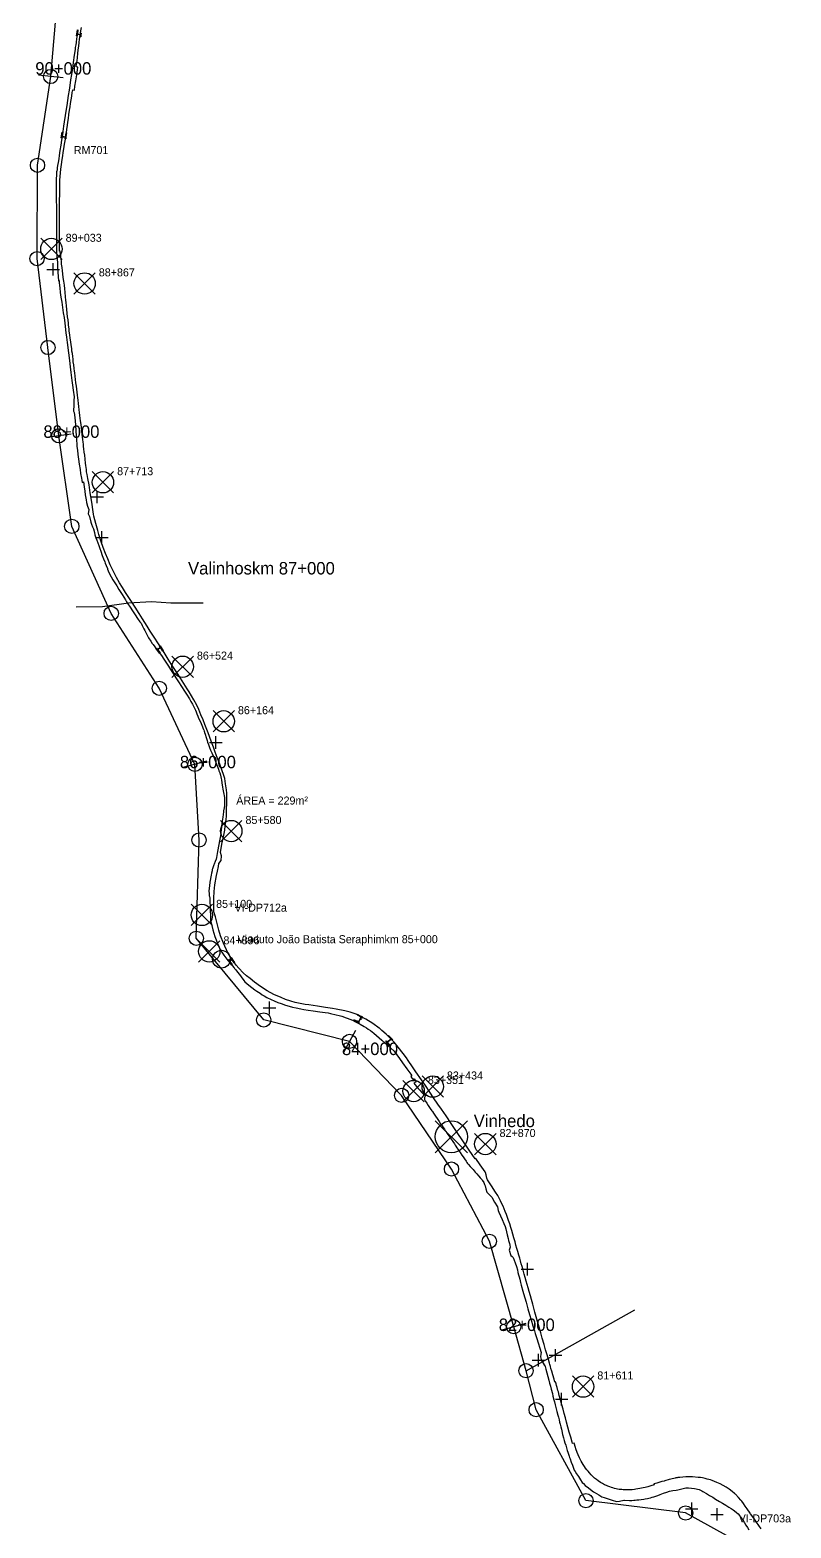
# Model space of a CAD drawing. Header units: metres. Extents: x 286341 to 332373, y 7396700 to 7466215.
# Drawn here: x 295968 to 300244, y 7449341 to 7457762 of the extents above; entities that cross this region are included whole.
import ezdxf

# ---------------------------------------------------------------- set-up
doc = ezdxf.new("R2010")
doc.units = ezdxf.units.M
for name, color, linetype in [('00-EIXO-TIC-RODAPE', 1, 'Continuous'), ('01-ESTACAS-MARCACAO', 3, 'Continuous'), ('02-TRECHOS-DIVISAO', 3, 'Continuous'), ('04-ESTACOES-TIM', 6, 'Continuous'), ('07-OBRAS-DE-ARTE', 30, 'Continuous'), ('08-VIADUTOS-NOMES', 30, 'Continuous'), ('09-PASSARELAS', 4, 'Continuous'), ('10-DRENAGEM-BUEIROS', 5, 'Continuous'), ('11-LIMITE-MUNICIPIOS', 8, 'Continuous'), ('12-FAIXA-DOMINIO', 9, 'Continuous'), ('13-DESAPROPRIACAO', 2, 'Continuous'), ('14-TIC-EIXO-REFERENCIA', 1, 'Continuous')]:
    doc.layers.add(name, color=color, linetype=linetype)

msp = doc.modelspace()

# ---------------------------------------------------------------- linework, layer by layer
at = {"layer": '00-EIXO-TIC-RODAPE'}
msp.add_lwpolyline([(299952.9, 7449258.8), (299652, 7449425.2), (299091.9, 7449494.5), (298812, 7450005.8), (298755.1, 7450224.8), (298755.1, 7450224.8), (298686.1, 7450472), (298549.6, 7450952.8), (298336.4, 7451358.5), (298056.3, 7451772.6), (297763.1, 7452076.1), (297281.1, 7452197), (296902.6, 7452656), (296918, 7453208.3), (296894.9, 7453633.7), (296694.3, 7454061.3), (296424.6, 7454482.2), (296203, 7454971.6), (296130.3, 7455480.5), (296069, 7455976.7), (296008.1, 7456476.6), (296010.2, 7457001.3), (296084.8, 7457500.3), (296122.7, 7457938.9)], dxfattribs=at)
at = {"layer": '01-ESTACAS-MARCACAO'}
for p, q in [((296154.3, 7457492), (296015.3, 7457508.6)), ((296199.7, 7455489.7), (296060.9, 7455471.2)), ((296962.6, 7453651.5), (296827.2, 7453616)), ((297796.7, 7452137.5), (297729.4, 7452014.7)), ((298753.5, 7450491), (298618.7, 7450453))]:
    msp.add_line(p, q, dxfattribs=at)
at = {"layer": '02-TRECHOS-DIVISAO'}
msp.add_line((298755.1, 7450224.8), (299365.6, 7450567.2), dxfattribs=at)
at = {"layer": '04-ESTACOES-TIM'}
for p, q in [((298245.5, 7451450.2), (298425.5, 7451630.2)), ((298245.5, 7451630.2), (298425.5, 7451450.2))]:
    msp.add_line(p, q, dxfattribs=at)
msp.add_circle((298335.5, 7451540.2), 90, dxfattribs=at)
at = {"layer": '07-OBRAS-DE-ARTE'}
for p, q in [((296028.5, 7456471.3), (296148.5, 7456591.3)), ((296028.5, 7456591.3), (296148.5, 7456471.3)), ((296214.8, 7456276.7), (296334.8, 7456396.7)), ((296214.8, 7456396.7), (296334.8, 7456276.7)), ((296317.9, 7455159.1), (296437.9, 7455279.1)), ((296317.9, 7455279.1), (296437.9, 7455159.1)), ((296766, 7454122.5), (296886, 7454242.5)), ((296766, 7454242.5), (296886, 7454122.5)), ((296996.5, 7453815.5), (297116.5, 7453935.5)), ((296996.5, 7453935.5), (297116.5, 7453815.5)), ((297038.9, 7453198.6), (297158.9, 7453318.6)), ((297038.9, 7453318.6), (297158.9, 7453198.6)), ((296873.8, 7452726.9), (296993.8, 7452846.9)), ((296873.8, 7452846.9), (296993.8, 7452726.9)), ((296915.2, 7452522.1), (297035.2, 7452642.1)), ((296915.2, 7452642.1), (297035.2, 7452522.1)), ((298170.8, 7451762.2), (298290.8, 7451882.2)), ((298170.8, 7451882.2), (298290.8, 7451762.2)), ((298063.8, 7451736.9), (298183.8, 7451856.9)), ((298063.8, 7451856.9), (298183.8, 7451736.9)), ((298466.5, 7451438.8), (298586.5, 7451558.8)), ((298466.5, 7451558.8), (298586.5, 7451438.8)), ((299015.8, 7450075.8), (299135.8, 7450195.8)), ((299015.8, 7450195.8), (299135.8, 7450075.8))]:
    msp.add_line(p, q, dxfattribs=at)
for centre in [(296088.5, 7456531.3), (296274.8, 7456336.7), (296377.9, 7455219.1), (296826, 7454182.5), (297056.5, 7453875.5), (297098.9, 7453258.6), (296933.8, 7452786.9), (296975.2, 7452582.1), (298230.8, 7451822.2), (298123.8, 7451796.9), (298526.5, 7451498.8), (299075.8, 7450135.8)]:
    msp.add_circle(centre, 60, dxfattribs=at)
at = {"layer": '08-VIADUTOS-NOMES'}
msp.add_circle((297043.7, 7452538.2), 50, dxfattribs=at)
at = {"layer": '09-PASSARELAS'}
for points in [[(296251.6, 7457733.7), (296234, 7457736), (296232.9, 7457728.2), (296229.6, 7457728.6), (296234.3, 7457761.9)], [(296234.3, 7457761.9), (296237.1, 7457761.5), (296233.8, 7457738.2), (296254.7, 7457735.4)], [(296254.7, 7457735.4), (296233.8, 7457738.2)], [(296252.9, 7457723.5), (296251.3, 7457723.7), (296251.4, 7457724.2), (296252.6, 7457733.1), (296252.7, 7457733.5), (296254.2, 7457733.3), (296254.2, 7457732.9), (296252.9, 7457724)], [(296254.7, 7457735.4), (296251.4, 7457735.9), (296252.5, 7457743.8), (296255.8, 7457743.3), (296254.7, 7457735.4)], [(296254.9, 7457737), (296251.6, 7457737.5)], [(296255.5, 7457740.8), (296252.1, 7457741.3)], [(296253.2, 7457737.3), (296253.7, 7457741)], [(296253.3, 7457737.2), (296253.9, 7457741)], [(296148.9, 7457187.7), (296148.9, 7457187.7), (296148.9, 7457187.7), (296151.7, 7457187.3), (296148.1, 7457164), (296167, 7457161.2), (296170.5, 7457184.5), (296173.3, 7457184), (296169.8, 7457160.7), (296170.3, 7457158), (296169.1, 7457150.1), (296169.1, 7457150.1), (296169.1, 7457150.1), (296165.8, 7457150.6), (296167, 7457158.5), (296148.3, 7457161.3), (296147.2, 7457154.3), (296143.9, 7457154.9), (296148.9, 7457187.7)], [(296148.1, 7457164), (296167, 7457161.2)], [(296148.3, 7457161.3), (296166.6, 7457158.5)], [(296675.7, 7454285.8), (296678.3, 7454287.8), (296683.2, 7454281.6), (296700.8, 7454291.2), (296696.6, 7454298), (296699.4, 7454299.8), (296717.2, 7454271.2), (296714.8, 7454269.7), (296714.8, 7454269.7), (296714.8, 7454269.7), (296702.3, 7454289.7), (296684.2, 7454279.7), (296698.9, 7454261.3), (296696.6, 7454259.5), (296696.6, 7454259.5), (296696.6, 7454259.5), (296675.7, 7454285.8)], [(296683.2, 7454281.6), (296700.8, 7454291.2)], [(296684.2, 7454279.7), (296702.3, 7454289.7)], [(297081.4, 7452534.4), (297084.1, 7452536.4), (297088.8, 7452529.9), (297100.9, 7452538.8), (297096.3, 7452545.3), (297099.1, 7452547.2), (297103.6, 7452540.7), (297104.3, 7452538.8), (297118, 7452519.6), (297115.7, 7452518), (297115.7, 7452518), (297115.7, 7452518), (297115.7, 7452518), (297102, 7452537.2), (297089.6, 7452527.9), (297103.6, 7452509), (297103.6, 7452509), (297103.6, 7452509), (297101.3, 7452507.3), (297087.3, 7452526.2), (297081.4, 7452534.4)], [(297088.8, 7452529.9), (297100.6, 7452538.6)], [(297089.6, 7452527.9), (297102, 7452537.2)], [(297806.8, 7452224.9), (297827.9, 7452214.3), (297823.3, 7452205.5), (297825, 7452204.5), (297829.7, 7452212.9), (297836.9, 7452209.6), (297838.2, 7452212.6), (297831, 7452216), (297829.1, 7452216.8), (297808.1, 7452227.5), (297808.1, 7452227.5), (297808.1, 7452227.5), (297806.8, 7452224.9)], [(297814.3, 7452188.2), (297810.6, 7452189.9), (297809.5, 7452187.6), (297788.1, 7452197.4), (297787, 7452194.8), (297787, 7452194.8), (297787, 7452194.8), (297817.5, 7452180.8), (297818.9, 7452183.8), (297813.3, 7452186.4), (297814.3, 7452188.2)], [(297813, 7452181.3), (297824.3, 7452202.9), (297829.3, 7452199.8), (297829.3, 7452199.8), (297829.3, 7452199.8), (297829.3, 7452199.8), (297829.3, 7452199.8), (297829.3, 7452199.8), (297829.3, 7452199.8), (297831.2, 7452203.4), (297825.6, 7452206.9), (297824.5, 7452205.2), (297828, 7452203), (297827.9, 7452202.7), (297823.3, 7452205.5), (297811.2, 7452182.3), (297813, 7452181.3)], [(297967.6, 7452076.8), (297970.2, 7452078.8), (297975.1, 7452072.6), (297997, 7452090.9), (297997, 7452090.9), (297980.6, 7452107.8), (297982.6, 7452109.8), (297982.6, 7452109.8), (298005.7, 7452086), (298003.3, 7452083.7), (297997.8, 7452089.4), (297975.8, 7452071), (297990.3, 7452052.5), (297988.1, 7452050.7), (297988.1, 7452050.7), (297988.1, 7452050.7), (297967.6, 7452076.8)], [(297975.1, 7452072.6), (297997, 7452090.9)], [(297975.8, 7452071), (297997.8, 7452089.4)]]:
    msp.add_lwpolyline(points, dxfattribs=at)
at = {"layer": '10-DRENAGEM-BUEIROS'}
for points in [[(296098.6, 7456380.9), (296098.6, 7456450.9)], [(296063.6, 7456415.9), (296133.6, 7456415.9)], [(296345.7, 7455102), (296345.7, 7455172)], [(296310.7, 7455137), (296380.7, 7455137)], [(296337.1, 7454909.3), (296407.1, 7454909.3)], [(296372.1, 7454874.3), (296372.1, 7454944.3)], [(296977.2, 7453756.2), (297047.2, 7453756.2)], [(297012.2, 7453721.2), (297012.2, 7453791.2)], [(297313.6, 7452230.2), (297313.6, 7452300.2)], [(297278.6, 7452265.2), (297348.6, 7452265.2)], [(298727.8, 7450796), (298797.8, 7450796)], [(298762.8, 7450761), (298762.8, 7450831)], [(298789.9, 7450284.2), (298859.9, 7450284.2)], [(298824.9, 7450249.2), (298824.9, 7450319.2)], [(298886, 7450312), (298956, 7450312)], [(298921, 7450277), (298921, 7450347)], [(298920.3, 7450065), (298990.3, 7450065)], [(298955.3, 7450030), (298955.3, 7450100)], [(299651.3, 7449448.9), (299721.3, 7449448.9)], [(299686.3, 7449413.9), (299686.3, 7449483.9)], [(299828.2, 7449382.1), (299828.2, 7449452.1)], [(299793.2, 7449417.1), (299863.2, 7449417.1)]]:
    msp.add_lwpolyline(points, dxfattribs=at)
at = {"layer": '11-LIMITE-MUNICIPIOS'}
msp.add_lwpolyline([(296228, 7454519.8), (296375.2, 7454521.1), (296521.3, 7454541.3), (296650.6, 7454549.8), (296759.4, 7454542.5), (296859.5, 7454542.5), (296942, 7454542.5)], dxfattribs=at)
at = {"layer": '12-FAIXA-DOMINIO'}
for points in [[(298889, 7450259.6), (298886.7, 7450267.4), (298880.6, 7450288.4), (298873.2, 7450314.8), (298865.4, 7450342.2), (298856.5, 7450373.2), (298846.5, 7450407.3), (298838.2, 7450437.3), (298828.9, 7450470.6), (298820.2, 7450501.2), (298812.7, 7450528.5), (298805.6, 7450553.4), (298798.8, 7450577.3), (298792.6, 7450599.7), (298785.3, 7450625.1), (298779.8, 7450645.1), (298772.6, 7450670.1), (298766.8, 7450691.5), (298761.8, 7450708.9), (298756.3, 7450728), (298750.3, 7450749.1), (298745, 7450767.7), (298738.8, 7450790.7), (298733.2, 7450810.3), (298728.8, 7450825.6), (298724.2, 7450842), (298719.6, 7450857.6), (298715.2, 7450873.7), (298709.3, 7450894.5), (298704.4, 7450912), (298698.7, 7450930.8), (298693.5, 7450949.9), (298687.2, 7450971.8), (298681.4, 7450992.1), (298675.3, 7451013.4), (298670.2, 7451030.1), (298664, 7451050), (298657.4, 7451069.8), (298651.2, 7451086.7), (298645.5, 7451102.2), (298638.1, 7451120.5), (298632.3, 7451134.2), (298626, 7451149.2), (298619.4, 7451163.5), (298611.9, 7451179.6), (298604, 7451195.6), (298597.4, 7451209), (298584.3, 7451228.5), (298569.9, 7451250.2), (298564.6, 7451257.8), (298556.7, 7451269.5), (298545.5, 7451286.5), (298538.1, 7451297.3), (298535.5, 7451307.4), (298530.5, 7451326.7), (298527, 7451339.8), (298525.9, 7451342.6), (298498, 7451382.3), (298473.7, 7451418.3), (298469.4, 7451416.1), (298436.2, 7451464.8), (298396.8, 7451523.1), (298372.1, 7451558.8), (298335.2, 7451613.9), (298305.7, 7451657.3), (298279.8, 7451695.1), (298260.5, 7451723.9), (298236, 7451759.1), (298215.2, 7451790.6), (298189.8, 7451828.7), (298167.3, 7451860.4), (298136.4, 7451905.6), (298118, 7451933), (298093.6, 7451968.9), (298083, 7451983.1), (298064.3, 7452008.9), (298037.7, 7452043.8), (298013.7, 7452071.4), (297997.9, 7452089.3), (297969.1, 7452116.2), (297945.2, 7452137.1), (297932.9, 7452147.8), (297929.5, 7452151), (297894.4, 7452176.6), (297855.1, 7452201.7), (297827, 7452216.1), (297800, 7452230), (297767.6, 7452239.8), (297736.7, 7452247.6), (297688.5, 7452258.2), (297668.1, 7452262), (297627.8, 7452267.6), (297584.4, 7452274.1), (297534.6, 7452281.5), (297514.8, 7452283.9), (297486.9, 7452288.7), (297458.3, 7452295.7), (297433.3, 7452302.1), (297404.7, 7452311.9), (297379.2, 7452322.1), (297339, 7452340.1), (297300.8, 7452361.2), (297263.4, 7452384.4), (297229.9, 7452409.3), (297204.8, 7452429.2), (297184.8, 7452444), (297166.2, 7452461.2), (297141.5, 7452487.4), (297126.4, 7452505.1), (297100, 7452541.4), (297080, 7452574.4), (297054.5, 7452628.4), (297038.6, 7452670), (297028.8, 7452700.6), (297009.8, 7452776.8), (297005.3, 7452794.2), (297000.6, 7452804.3), (297001.2, 7452880.5), (297002.7, 7452918.5), (297006.5, 7452955.6), (297015.3, 7453009.5), (297021.7, 7453032.8), (297021.7, 7453032.8), (297027, 7453058.6), (297029.9, 7453075.7), (297041.8, 7453093.3), (297044.2, 7453119.1), (297039, 7453138.7), (297046.6, 7453184.1), (297056.6, 7453235.9), (297062.2, 7453264.2), (297065.4, 7453288.9), (297070.6, 7453323.6), (297072.3, 7453341.6), (297073, 7453375.1), (297074.4, 7453420.1), (297073.5, 7453448.1), (297073.4, 7453471.4), (297071.4, 7453489.7), (297066.6, 7453523.3), (297062.5, 7453554.3), (297061.2, 7453560), (297057.9, 7453571.8), (297046.3, 7453602.4), (297034.5, 7453634.9), (297020, 7453672.8), (297009.3, 7453701.5), (296999.2, 7453729.6), (296988.5, 7453758.3), (296977, 7453789.5), (296968.9, 7453810), (296961.5, 7453829), (296949.9, 7453857.9), (296940.5, 7453883), (296928.8, 7453912.5), (296916.4, 7453942.4), (296904.8, 7453966.9), (296889.2, 7453996.9), (296876.5, 7454017.9), (296862.5, 7454041.3), (296851.4, 7454058.9), (296832.7, 7454087.6), (296812.9, 7454118.3), (296796.3, 7454144.8), (296781.6, 7454167.2), (296763.7, 7454195.3), (296744.5, 7454225.3), (296715.9, 7454270.9), (296689.5, 7454311.8), (296665.6, 7454349.1), (296643.9, 7454382.4), (296626, 7454410.6), (296599.9, 7454451.6), (296581.1, 7454481.1), (296558.7, 7454516.3), (296537.7, 7454548.7), (296523, 7454572), (296504.4, 7454600.4), (296487.5, 7454627), (296471.1, 7454653.8), (296454.1, 7454683.7), (296442.5, 7454706.6), (296427.8, 7454736), (296419.4, 7454754.8), (296404.6, 7454788.6), (296391.9, 7454819.7), (296379.8, 7454852.4), (296367.5, 7454885.1), (296361.9, 7454901.4), (296354.1, 7454926), (296348.5, 7454948.3), (296338.7, 7454986.7), (296327.5, 7455029.6), (296325, 7455040.5), (296321.2, 7455067), (296316.7, 7455093.5), (296313.5, 7455118.2), (296307.2, 7455159.3), (296305, 7455175.8), (296300.2, 7455204.5), (296293.6, 7455240), (296288.5, 7455262.4), (296286.1, 7455278.9), (296284.8, 7455290.3), (296282.2, 7455312.7), (296280.4, 7455327.3), (296277.8, 7455348.6), (296275.5, 7455371.1), (296273.3, 7455389.3), (296271, 7455408), (296269.4, 7455420), (296268, 7455433.4), (296266.4, 7455445.3), (296264.8, 7455459.7), (296263.3, 7455473.7), (296261.6, 7455488.5), (296259.1, 7455508.1), (296256.8, 7455526.7), (296254.8, 7455543.5), (296252.6, 7455563.8), (296250.7, 7455579.7), (296249, 7455595.3), (296246.8, 7455611.3), (296245, 7455626.3), (296242.8, 7455645.4), (296240.7, 7455662.2), (296238.6, 7455680.5), (296236.9, 7455693.8), (296235.1, 7455708.8), (296233, 7455725.1), (296231.1, 7455742.2), (296228.9, 7455758.9), (296226.6, 7455777.7), (296224.5, 7455796.1), (296222.1, 7455816.2), (296219.7, 7455834.8), (296218.6, 7455843), (296216.6, 7455859.4), (296213.6, 7455880.3), (296211.6, 7455896.3), (296209.9, 7455911.5), (296208, 7455926.9), (296206.2, 7455943), (296204.2, 7455957), (296202.4, 7455971.6), (296200.1, 7455991.5), (296198, 7456008.8), (296194, 7456029.2), (296191.9, 7456047.9), (296190.7, 7456057.9), (296189.1, 7456070.1), (296187.7, 7456079.6), (296186.2, 7456093.2), (296185.2, 7456102), (296183.8, 7456111.8), (296181.8, 7456132.5), (296179.8, 7456148.9), (296177.6, 7456170.5), (296175.2, 7456190), (296173, 7456210.5), (296170.7, 7456229.4), (296168.7, 7456243.9), (296167.6, 7456262.6), (296165.3, 7456287.9), (296163.7, 7456306.7), (296161.7, 7456326.8), (296159.1, 7456350.3), (296155.4, 7456369.8), (296152.5, 7456390.4), (296150.5, 7456407.8), (296148.2, 7456425.8), (296146.1, 7456444.6), (296144.6, 7456461.9), (296142.3, 7456485.6), (296141.1, 7456499.5), (296139.3, 7456498.8), (296137.1, 7456519.2), (296133.5, 7456519.1), (296133.4, 7456544), (296133.6, 7456575.6), (296133.6, 7456591.3), (296133.8, 7456613.5), (296133.8, 7456629.2), (296133.7, 7456652.8), (296134.2, 7456677), (296134.5, 7456696.2), (296134.3, 7456716.6), (296134.3, 7456740), (296134.5, 7456766), (296134.8, 7456791.8), (296134.7, 7456809.4), (296135, 7456833.6), (296135, 7456858.5), (296135.2, 7456882.4), (296135.1, 7456902.2), (296135, 7456917.2), (296137.1, 7456938.4), (296139.3, 7456959.2), (296141.7, 7456980.2), (296145.4, 7457005.9), (296149.3, 7457033.2), (296152.8, 7457055.2), (296155.3, 7457072.5), (296158.6, 7457093.7), (296162.5, 7457120.5), (296166.8, 7457148.4), (296169.7, 7457167.7), (296172.5, 7457186.2), (296175.1, 7457203), (296178.4, 7457226.7), (296180.7, 7457243.7), (296184.1, 7457264.7), (296187, 7457287.6), (296190.7, 7457310.8), (296193.7, 7457330.2), (296196.7, 7457349.2), (296199.7, 7457369.5), (296202.8, 7457388.9), (296205.6, 7457409.6), (296208, 7457425.6), (296218, 7457424.3), (296220.8, 7457445.8), (296225.5, 7457476.5), (296230.6, 7457508.9), (296235.1, 7457537.2), (296237.4, 7457553.6), (296228.3, 7457555.2), (296230.2, 7457571.4), (296232.3, 7457589.3), (296234.5, 7457607.7), (296237.1, 7457628.8), (296239.7, 7457650.8), (296241.7, 7457670.2), (296244.2, 7457690.8), (296246.8, 7457710), (296250.3, 7457730.3), (296254, 7457757.3), (296256.8, 7457775.4)], [(296236.8, 7457762.1), (296236.7, 7457761.6), (296236.3, 7457758.9), (296232.9, 7457734), (296232, 7457728.3), (296231.6, 7457725.5), (296227.6, 7457695.5), (296227, 7457691.3), (296227, 7457691.3), (296225, 7457677.7), (296222.9, 7457664.2), (296221.5, 7457651.3), (296216.8, 7457620.3), (296210.8, 7457578.7), (296206.1, 7457545.4), (296201.1, 7457512.4), (296196.4, 7457481.1), (296191.7, 7457448.8), (296187.8, 7457423.8), (296183.3, 7457393.4), (296174.7, 7457337.4), (296169.9, 7457306.3), (296157, 7457220.7), (296152.8, 7457191.8), (296152, 7457186.3), (296148.4, 7457163.5), (296145.3, 7457142), (296140.9, 7457114.8), (296136.1, 7457083.5), (296132.1, 7457056.4), (296129.4, 7457037.6), (296126.2, 7457016.3), (296123.4, 7456999.5), (296121.2, 7456987.6), (296120.1, 7456978.2), (296118.2, 7456967.8), (296118.2, 7456967.8), (296117.9, 7456966.3), (296117.4, 7456958.5), (296116.6, 7456951), (296116.5, 7456947.1), (296116.2, 7456940.8), (296115.7, 7456930.3), (296115.7, 7456914.5), (296115.9, 7456898.5), (296115.9, 7456890.1), (296115.7, 7456859.9), (296115.8, 7456843.3), (296115.9, 7456824.8), (296116, 7456811), (296116.3, 7456762.6), (296116.4, 7456695.8), (296116.5, 7456648.2), (296116.7, 7456578.5), (296116.6, 7456534.4), (296117.8, 7456520.9), (296119.7, 7456487.3), (296121.8, 7456455.1), (296123.6, 7456423.9), (296128.1, 7456352.5), (296131.8, 7456352.8), (296132.8, 7456339.6), (296135.3, 7456312.5), (296138.5, 7456285.2), (296142, 7456259.1), (296146.6, 7456231.3), (296155.4, 7456172.3), (296159.5, 7456146.1), (296163.7, 7456113.9), (296170.4, 7456059.2), (296172.9, 7456035.4), (296176.7, 7456005.8), (296184, 7455947.1), (296189.4, 7455904.7), (296193.9, 7455868.4), (296198, 7455836.8), (296203.8, 7455790.5), (296207, 7455765.3), (296210.6, 7455737.7), (296215.5, 7455699), (296215, 7455679.4), (296214, 7455653.7), (296213.4, 7455619.5), (296216.2, 7455611.5), (296219.4, 7455583.3), (296224.5, 7455542.9), (296226.2, 7455507.3), (296228, 7455482.6), (296229.4, 7455459.9), (296231.1, 7455428.9), (296232, 7455420.9), (296234.2, 7455399.1), (296237.1, 7455374.5), (296240.5, 7455350), (296244.9, 7455321.1), (296250.2, 7455290.5), (296252.7, 7455267.9), (296256.8, 7455243.3), (296258.7, 7455231.6), (296261.4, 7455217.5), (296268.9, 7455221.7), (296272, 7455194.5), (296275.5, 7455169.9), (296277.6, 7455149.3), (296283, 7455120.2), (296286.5, 7455104.9), (296291.1, 7455085.2), (296298.3, 7455065.5), (296295.5, 7455041.9), (296301.8, 7455027.7), (296309.4, 7454995.7), (296313.8, 7454984.4), (296320.1, 7454969.6), (296324.5, 7454957.7), (296330.2, 7454937.6), (296333.3, 7454924.7), (296339, 7454907.6), (296343.9, 7454893.9), (296354.2, 7454864.8), (296361.1, 7454847), (296365.9, 7454831.8), (296372.9, 7454807.8), (296380.3, 7454789.8), (296387.8, 7454771.2), (296390.6, 7454764.6), (296396.3, 7454750.9), (296402.8, 7454734), (296404.5, 7454729.9), (296408, 7454721.3), (296417.7, 7454701.6), (296424.5, 7454688), (296433.9, 7454670.5), (296444.2, 7454653.4), (296455.2, 7454636.2), (296467.5, 7454615.7), (296486, 7454588.7), (296504.2, 7454559.3), (296511.2, 7454547), (296518.4, 7454535.5), (296531.4, 7454516.3), (296544.2, 7454496.7), (296544.2, 7454496.7), (296558.7, 7454474.1), (296572.8, 7454453.2), (296585.5, 7454435.6), (296592.4, 7454426.4), (296599.1, 7454414.6), (296607.9, 7454396), (296613, 7454386), (296623.1, 7454366.4), (296634.2, 7454345.6), (296647.5, 7454325.5), (296655.2, 7454313.2), (296659.6, 7454307.4), (296669.6, 7454294), (296681.3, 7454278.3), (296681.3, 7454278.3), (296692.4, 7454264), (296692.4, 7454264), (296706.5, 7454246.3), (296721.1, 7454224.5), (296732.3, 7454207.2), (296746.4, 7454185.5), (296758.5, 7454166.4), (296765, 7454156.1), (296775.9, 7454138.8)], [(296775.9, 7454138.8), (296782.2, 7454129.2), (296788.1, 7454120.1), (296802.7, 7454097), (296819.6, 7454070.6), (296836.6, 7454044.2), (296846.9, 7454028.1), (296863.7, 7454001.6), (296871.8, 7453987.8), (296880.4, 7453972.1), (296887.8, 7453957.2), (296897.2, 7453937.5), (296901, 7453929.1), (296906.1, 7453917), (296911.2, 7453904.8), (296915.8, 7453894.1), (296923.5, 7453876.5), (296929, 7453863.1), (296936.5, 7453845.2), (296941.7, 7453833.3), (296943.3, 7453829.5), (296944.2, 7453827.5)], [(296944.2, 7453827.5), (296947.2, 7453820.3), (296949, 7453814.3), (296949.2, 7453813.3), (296949.2, 7453813.3), (296952.3, 7453802.4), (296957.8, 7453783.9), (296962.9, 7453767.2), (296966.2, 7453757.8), (296970.3, 7453745.3), (296976.6, 7453728), (296982.3, 7453714), (296989.4, 7453697.9), (297000.8, 7453673.1), (297016.7, 7453635.5), (297026.4, 7453607), (297029.9, 7453597.4), (297034, 7453585.7), (297038.7, 7453571.9), (297043, 7453554.1), (297044.3, 7453546.2), (297046.7, 7453530.2), (297049.7, 7453505.2), (297051.4, 7453494.2), (297053.7, 7453484.6), (297057.7, 7453466.8), (297059, 7453459), (297060.1, 7453446.1), (297060.6, 7453437.2), (297060.8, 7453428.9), (297060.8, 7453414.7), (297060.3, 7453402.8), (297058.9, 7453389.3), (297056.2, 7453372.2), (297055.3, 7453366.2), (297051, 7453337.5), (297047.8, 7453313.5), (297044.2, 7453286.5), (297044.3, 7453286.4), (297043.7, 7453281.9), (297042.5, 7453266.4), (297041, 7453252.6), (297041, 7453252.6), (297040, 7453243.5), (297034.5, 7453213), (297022, 7453144.3), (297022, 7453144.3), (297016.4, 7453110.9), (297014.6, 7453099.8), (297009.3, 7453087.9), (297002.3, 7453071.9), (297001.2, 7453069.5), (296993.7, 7453046.3), (296992.4, 7453042.3), (296990.9, 7453034.7), (296988.4, 7453021.9), (296986.3, 7453010.3), (296979.1, 7452972.2), (296976.5, 7452950.8), (296973, 7452922), (296974.2, 7452906.3), (296975.8, 7452894.7), (296976.4, 7452890.9), (296976.4, 7452890.9), (296978.1, 7452880.7), (296978.9, 7452870.7), (296978.8, 7452859), (296979.8, 7452835.7), (296981.4, 7452805.6), (296982, 7452790.4), (296982.4, 7452770.8), (296982.5, 7452769.7), (296983.3, 7452760.5), (296984.7, 7452750.8), (296986.2, 7452742.9), (296995.4, 7452703), (297006.6, 7452665.6), (297013.8, 7452646.5), (297021.7, 7452627.1), (297030.5, 7452606.3), (297036.3, 7452593.8), (297045.5, 7452577.1), (297057.6, 7452560.8), (297080.7, 7452531.5), (297092.8, 7452516.8), (297103.5, 7452502.9), (297114.8, 7452489.2), (297117.2, 7452486.3), (297123.9, 7452478), (297134.4, 7452464.8), (297145.2, 7452451.4), (297154.4, 7452439.6), (297169, 7452419), (297174.4, 7452411.8), (297197.2, 7452392.4), (297214.2, 7452379.1), (297232.3, 7452365.9), (297242.3, 7452358.7), (297260.7, 7452346.6), (297273.6, 7452338.7), (297283.3, 7452332.9), (297299.8, 7452323.7), (297322.8, 7452312.3), (297339.7, 7452304.4), (297361, 7452295.5), (297379.2, 7452288.6), (297403.8, 7452279.9), (297424.4, 7452274), (297443.8, 7452268.7), (297463.3, 7452264.3), (297490.3, 7452259.2), (297506.6, 7452256.1), (297532, 7452252), (297558.6, 7452248.4), (297597.4, 7452242.7), (297625.8, 7452238.5), (297642.9, 7452236.2), (297656.2, 7452233.7), (297689.2, 7452226.2), (297704.4, 7452222.1), (297719.9, 7452217.3), (297744.2, 7452208.9), (297750.2, 7452206.7), (297765.2, 7452200.9), (297779.4, 7452194.9), (297796.3, 7452187), (297796.3, 7452187), (297808.9, 7452180.8), (297823.8, 7452172.9), (297845.3, 7452160.5), (297858.3, 7452152.5), (297858.3, 7452152.5), (297858.3, 7452152.5), (297869.1, 7452144.9), (297869.1, 7452144.9), (297869.1, 7452144.9), (297881.3, 7452136.6), (297881.3, 7452136.6), (297881.3, 7452136.6), (297881.3, 7452136.6), (297900.2, 7452121.6), (297945.8, 7452083), (297945.8, 7452083), (298014.7, 7452021.8), (298043.9, 7451979.5), (298061.1, 7451956.2), (298086.1, 7451922.3), (298114.3, 7451884.9), (298107.6, 7451880.6), (298110.8, 7451875.3), (298109, 7451874.3), (298111.4, 7451870.7), (298113.2, 7451872), (298120.4, 7451861.5), (298126.9, 7451866.2), (298138.5, 7451849.5), (298123.9, 7451841.6), (298140.4, 7451822.3), (298150, 7451811.6), (298158.8, 7451801.5), (298168.2, 7451790.9), (298173, 7451785.4), (298175.6, 7451782.5), (298176.5, 7451781.6), (298177.6, 7451780.8), (298180.1, 7451780), (298181.6, 7451779.8), (298182.9, 7451779.9), (298187.5, 7451781.2), (298189.6, 7451777.8), (298192.2, 7451774), (298190.8, 7451772.6), (298189.5, 7451770.9), (298188.2, 7451768.5), (298186.4, 7451765.1), (298185.2, 7451761.3), (298184.4, 7451757.9), (298184.1, 7451754.5), (298184.1, 7451749.3), (298184.5, 7451747.6), (298185.9, 7451745.2), (298187.9, 7451742.2), (298197.1, 7451728.5), (298205.2, 7451716.6), (298217.4, 7451699), (298226.2, 7451685.7), (298228.9, 7451681.8), (298234.6, 7451673.5), (298246.9, 7451655.5), (298255.1, 7451643.4), (298266.8, 7451626), (298275.3, 7451613.3), (298277.6, 7451610), (298283.6, 7451601.5), (298289.8, 7451592), (298296.4, 7451582.4), (298301.5, 7451574.9), (298305.8, 7451569.2), (298311, 7451561.1), (298317.9, 7451550.8), (298321.9, 7451545.1), (298328.1, 7451536.1), (298334.9, 7451526.1), (298340.1, 7451518.3), (298343.5, 7451513.3), (298352.5, 7451500), (298356.8, 7451493.7), (298361.6, 7451486.9), (298367.3, 7451478.5), (298372.7, 7451470.5), (298380.2, 7451459.4), (298385.7, 7451451.1), (298395.1, 7451437.4), (298402, 7451427.5), (298409.4, 7451416.2), (298418.4, 7451402.6), (298423.1, 7451395.5), (298426.6, 7451390.5), (298428.8, 7451387.6), (298432.3, 7451383.7), (298441.7, 7451373.1), (298457.6, 7451355.2), (298470, 7451341.1), (298478.2, 7451331.3), (298487.5, 7451320.9), (298490.2, 7451317.9), (298498.3, 7451309), (298506, 7451300.6), (298509.3, 7451295.7), (298518, 7451283.3), (298521.7, 7451272.1), (298525, 7451263.8), (298530, 7451246.6), (298534.6, 7451229), (298551, 7451212.2), (298563.6, 7451199.8), (298578.2, 7451172.9), (298594.4, 7451147), (298599.1, 7451125.1), (298602.8, 7451116.5), (298612, 7451096.1), (298621.3, 7451074.3), (298631.1, 7451051.8), (298637.7, 7451036.2), (298640.8, 7451023.2), (298645.3, 7451005.1), (298649.4, 7450989), (298654.4, 7450969.1), (298657.2, 7450956.9), (298661.5, 7450939.2), (298663.9, 7450931.3), (298666.7, 7450919.3), (298661.1, 7450901.9), (298669.6, 7450872.4), (298676.4, 7450866.6), (298683.2, 7450860.8), (298694.2, 7450830.7), (298701.7, 7450810.2), (298706.5, 7450792.4), (298710, 7450777.8), (298713.2, 7450764.4), (298714.8, 7450757.6), (298715.9, 7450753.5), (298719.5, 7450738.9), (298723.5, 7450721.1), (298727.8, 7450705.6), (298737.7, 7450671.6), (298741.5, 7450658.2), (298755.5, 7450609.4), (298765.8, 7450573.1), (298775.4, 7450541), (298784, 7450510.5), (298793.7, 7450478.2), (298802.5, 7450449.9), (298807.2, 7450434.4), (298810.9, 7450422.1), (298815.5, 7450407), (298840.9, 7450326.8), (298839.1, 7450317.5), (298836, 7450303.3), (298840.5, 7450287.7), (298842.7, 7450282.8), (298857.7, 7450257.5), (298860.6, 7450252.4)], [(298858, 7450256.8), (298862, 7450249.9)], [(298862, 7450249.9), (298862.4, 7450249.1), (298866.4, 7450234.2), (298871.7, 7450213.9), (298877.6, 7450192), (298882.8, 7450172.4), (298887.3, 7450155.8), (298892.1, 7450138.1), (298896.6, 7450120.4), (298903.1, 7450096.6), (298906.7, 7450082.2), (298911.8, 7450062.2), (298915, 7450049.4), (298919.2, 7450033.3), (298924.7, 7450011), (298928.8, 7449996.1), (298934.3, 7449975.6), (298937.2, 7449963.3), (298940.9, 7449948.7), (298944, 7449935.9), (298946.8, 7449924.9), (298950.4, 7449909.5), (298953.6, 7449896.9), (298956, 7449887), (298961, 7449866), (298965.3, 7449848.6), (298969.7, 7449832), (298973.5, 7449819.7), (298978.1, 7449805.8), (298982.9, 7449791.1), (298987.2, 7449777.3), (298990.5, 7449766.7), (298993.8, 7449756), (298997.5, 7449745.1), (299000.3, 7449736.6), (299003, 7449728.9), (299009.3, 7449711.6), (299015.9, 7449693.7), (299022.2, 7449676.9), (299025.8, 7449666.3), (299031.6, 7449657.7), (299039.6, 7449645.3), (299049.7, 7449630.2), (299061.5, 7449611.5), (299070.8, 7449597.3), (299078.2, 7449590.3), (299088.3, 7449580.5), (299105.3, 7449566.3), (299118.1, 7449556.5), (299133.7, 7449543.9), (299137.4, 7449541.6), (299163.6, 7449527), (299182, 7449516.4), (299194, 7449512.3), (299211.2, 7449506.6), (299239.4, 7449497.2), (299263.1, 7449489.1), (299280.3, 7449492.5), (299304.2, 7449497.8), (299309.2, 7449497.3), (299336.4, 7449496), (299349.9, 7449496.2), (299361.1, 7449496.8), (299367.6, 7449497.3), (299378.5, 7449498.3), (299389.9, 7449499.5), (299401.2, 7449500.9), (299416.7, 7449503.5), (299425.5, 7449505.2), (299437, 7449507.5), (299445.5, 7449509.3), (299455.1, 7449511.1), (299463.9, 7449513.3), (299472.8, 7449515.7), (299478.1, 7449517.3), (299485.2, 7449520), (299496, 7449524), (299509.4, 7449529), (299528.3, 7449536.2), (299545.4, 7449542.6), (299560.6, 7449548.2), (299580, 7449550.9), (299598.9, 7449554.1), (299608.9, 7449555.8), (299623.2, 7449559.4), (299638.6, 7449563.3), (299653.5, 7449567.4), (299667.3, 7449566.1), (299685.2, 7449563.9), (299701.8, 7449562.1), (299710.2, 7449560.9), (299718.9, 7449559.3), (299727.4, 7449556.9), (299735.7, 7449553.6), (299743.4, 7449550.2), (299749.4, 7449546.4), (299768.3, 7449534.8), (299785.8, 7449524.3), (299804, 7449513.3), (299820.3, 7449503.4), (299841.5, 7449490.5), (299858.3, 7449480.2), (299877.1, 7449469), (299893.9, 7449458.5), (299907.5, 7449450.3), (299919.5, 7449443.2), (299927, 7449437.6), (299937.2, 7449428.7), (299946.4, 7449419.9), (299954.5, 7449411.4), (299959.7, 7449404.9), (299964, 7449398.8), (299972.5, 7449385.5), (299982.1, 7449370.2), (299990.8, 7449356.3), (299998.8, 7449343.5), (300007.2, 7449330.4)], [(299474, 7449588.6), (299473.9, 7449588.6), (299475.1, 7449584.1), (299455.5, 7449577.9), (299439, 7449572.8), (299425, 7449568.6), (299414.1, 7449565.9), (299403.1, 7449563.8), (299394.8, 7449562.3), (299384, 7449560.6), (299372.8, 7449558.8), (299364.5, 7449557.5), (299352.4, 7449556.2), (299341.3, 7449555.3), (299331.7, 7449554.8), (299322.5, 7449554.7), (299310.5, 7449554.9), (299301.6, 7449555.5), (299293.1, 7449556.3), (299279.2, 7449557.8), (299270, 7449559.2), (299262.5, 7449560.8), (299251.7, 7449563.5), (299242.8, 7449565.9), (299235.2, 7449568.2), (299226.1, 7449571.4), (299215, 7449575.6), (299206.4, 7449579.2), (299195.8, 7449584.2), (299184.3, 7449590.4), (299174.4, 7449596.3), (299160.6, 7449605.5), (299150.7, 7449613.1), (299140.4, 7449621.6), (299130.5, 7449630.8), (299121, 7449640.2), (299111.7, 7449650.5), (299103.9, 7449659.5), (299097.2, 7449667.7), (299089.9, 7449677.6), (299084.1, 7449685.8), (299076.8, 7449697.2), (299065.1, 7449716.4), (299055.9, 7449734.5), (299048.2, 7449752), (299042.3, 7449766.1), (299040.6, 7449770.9), (299037, 7449781), (299031.8, 7449798.9), (299027.5, 7449811.7), (299025.4, 7449818.5), (299016, 7449815.2), (299014, 7449823), (299006.3, 7449851.7), (298998.5, 7449880.1), (298990.8, 7449908.3), (298983.3, 7449935.7), (298976.8, 7449959.3), (298969.8, 7449984.7), (298963.3, 7450008.9), (298956.6, 7450033.6), (298949.3, 7450060.6), (298942.1, 7450086.3), (298936.8, 7450106.9), (298934.4, 7450114.3), (298929.8, 7450131.3), (298927.2, 7450141.1), (298924.5, 7450151.3), (298921.6, 7450161.8), (298917.3, 7450160.4), (298912.5, 7450176.9), (298905.7, 7450201), (298899.4, 7450223.1), (298895.2, 7450237.7), (298892.1, 7450248.8), (298889, 7450259.6)], [(300076.1, 7449336.6), (300062.9, 7449355.8), (300050.7, 7449373), (300038.3, 7449390.6), (300028.7, 7449404.4), (300017.2, 7449420.8), (300014.6, 7449424.6), (299997.4, 7449449.1), (299987.3, 7449463.8), (299977.6, 7449477.8), (299967.6, 7449491.1), (299962.4, 7449497.4), (299949.5, 7449512.6), (299931.5, 7449530.1), (299929, 7449532.4), (299926.4, 7449534.8), (299912.6, 7449546.6), (299896.2, 7449558.9), (299879.7, 7449569.9), (299861.9, 7449580.6), (299846.6, 7449588.7), (299845.2, 7449589.3), (299828.1, 7449597.2), (299800.6, 7449608.2), (299792.3, 7449611), (299773, 7449616.2), (299761.1, 7449619.2), (299747.2, 7449622), (299735.1, 7449623.9), (299722.9, 7449625.6), (299690.2, 7449628), (299653.7, 7449627.9), (299618.7, 7449625.4), (299608.8, 7449624), (299605.2, 7449623.4), (299597.7, 7449622.2), (299592.3, 7449621.2), (299568.1, 7449616.1), (299559.8, 7449613.6), (299535.4, 7449606.7), (299530.5, 7449605), (299518.6, 7449601.8), (299507, 7449598.3), (299489.6, 7449593.2), (299482.8, 7449591.2), (299475.5, 7449589.1), (299474, 7449588.6)]]:
    msp.add_lwpolyline(points, dxfattribs=at)
at = {"layer": '14-TIC-EIXO-REFERENCIA'}
for centre in [(296084.8, 7457500.3), (296010.2, 7457001.3), (296008.1, 7456476.6), (296069, 7455976.7), (296130.3, 7455480.5), (296203, 7454971.6), (296424.6, 7454482.2), (296694.3, 7454061.3), (296894.9, 7453633.7), (296918, 7453208.3), (296902.6, 7452656), (297281.1, 7452197), (297763.1, 7452076.1), (298056.3, 7451772.6), (298336.4, 7451358.5), (298549.6, 7450952.8), (298686.1, 7450472), (298755.1, 7450224.8), (298755.1, 7450224.8), (298812, 7450005.8), (299091.9, 7449494.5), (299652, 7449425.2)]:
    msp.add_circle(centre, 40, dxfattribs=at)

# ---------------------------------------------------------------- texts
at = {"layer": '01-ESTACAS-MARCACAO'}
for s, p in [('90+000', (295998, 7457510.7)), ('88+000', (296043.5, 7455468.9)), ('86+000', (296810.3, 7453611.5)), ('84+000', (297721, 7451999.4)), ('82+000', (298601.9, 7450448.2))]:
    msp.add_text(s, height=70, dxfattribs=at).set_placement(p)
at = {"layer": '04-ESTACOES-TIM'}
msp.add_text('Vinhedo', height=70, dxfattribs=at).set_placement((298461.5, 7451594.2))
at = {"layer": '07-OBRAS-DE-ARTE'}
for s, p in [('89+033', (296168.5, 7456571.3)), ('88+867', (296354.8, 7456376.7)), ('87+713', (296457.9, 7455259.1)), ('86+524', (296906, 7454222.5)), ('86+164', (297136.5, 7453915.5)), ('85+580', (297178.9, 7453298.6)), ('85+100', (297013.8, 7452826.9)), ('84+896', (297055.2, 7452622.1)), ('83+351', (298203.8, 7451836.9)), ('83+434', (298310.8, 7451862.2)), ('82+870', (298606.5, 7451538.8)), ('81+611', (299155.8, 7450175.8))]:
    msp.add_text(s, height=45, dxfattribs=at).set_placement(p)
at = {"layer": '08-VIADUTOS-NOMES'}
msp.add_text('Viaduto João Batista Seraphimkm 85+000', height=45, dxfattribs=at).set_placement((297133.7, 7452628.2))
at = {"layer": '11-LIMITE-MUNICIPIOS'}
msp.add_text('Valinhoskm 87+000', height=70, dxfattribs=at).set_placement((296856.1, 7454701))
at = {"layer": '13-DESAPROPRIACAO'}
for s, p in [('RM701', (296214.4, 7457064.4)), ('ÁREA = 229m²', (297127, 7453407.6)), ('VI-DP712a', (297117.3, 7452805.5)), ('VI-DP703a', (299949.7, 7449372.3))]:
    msp.add_text(s, height=45, dxfattribs=at).set_placement(p)

doc.saveas('drawing.dxf')
